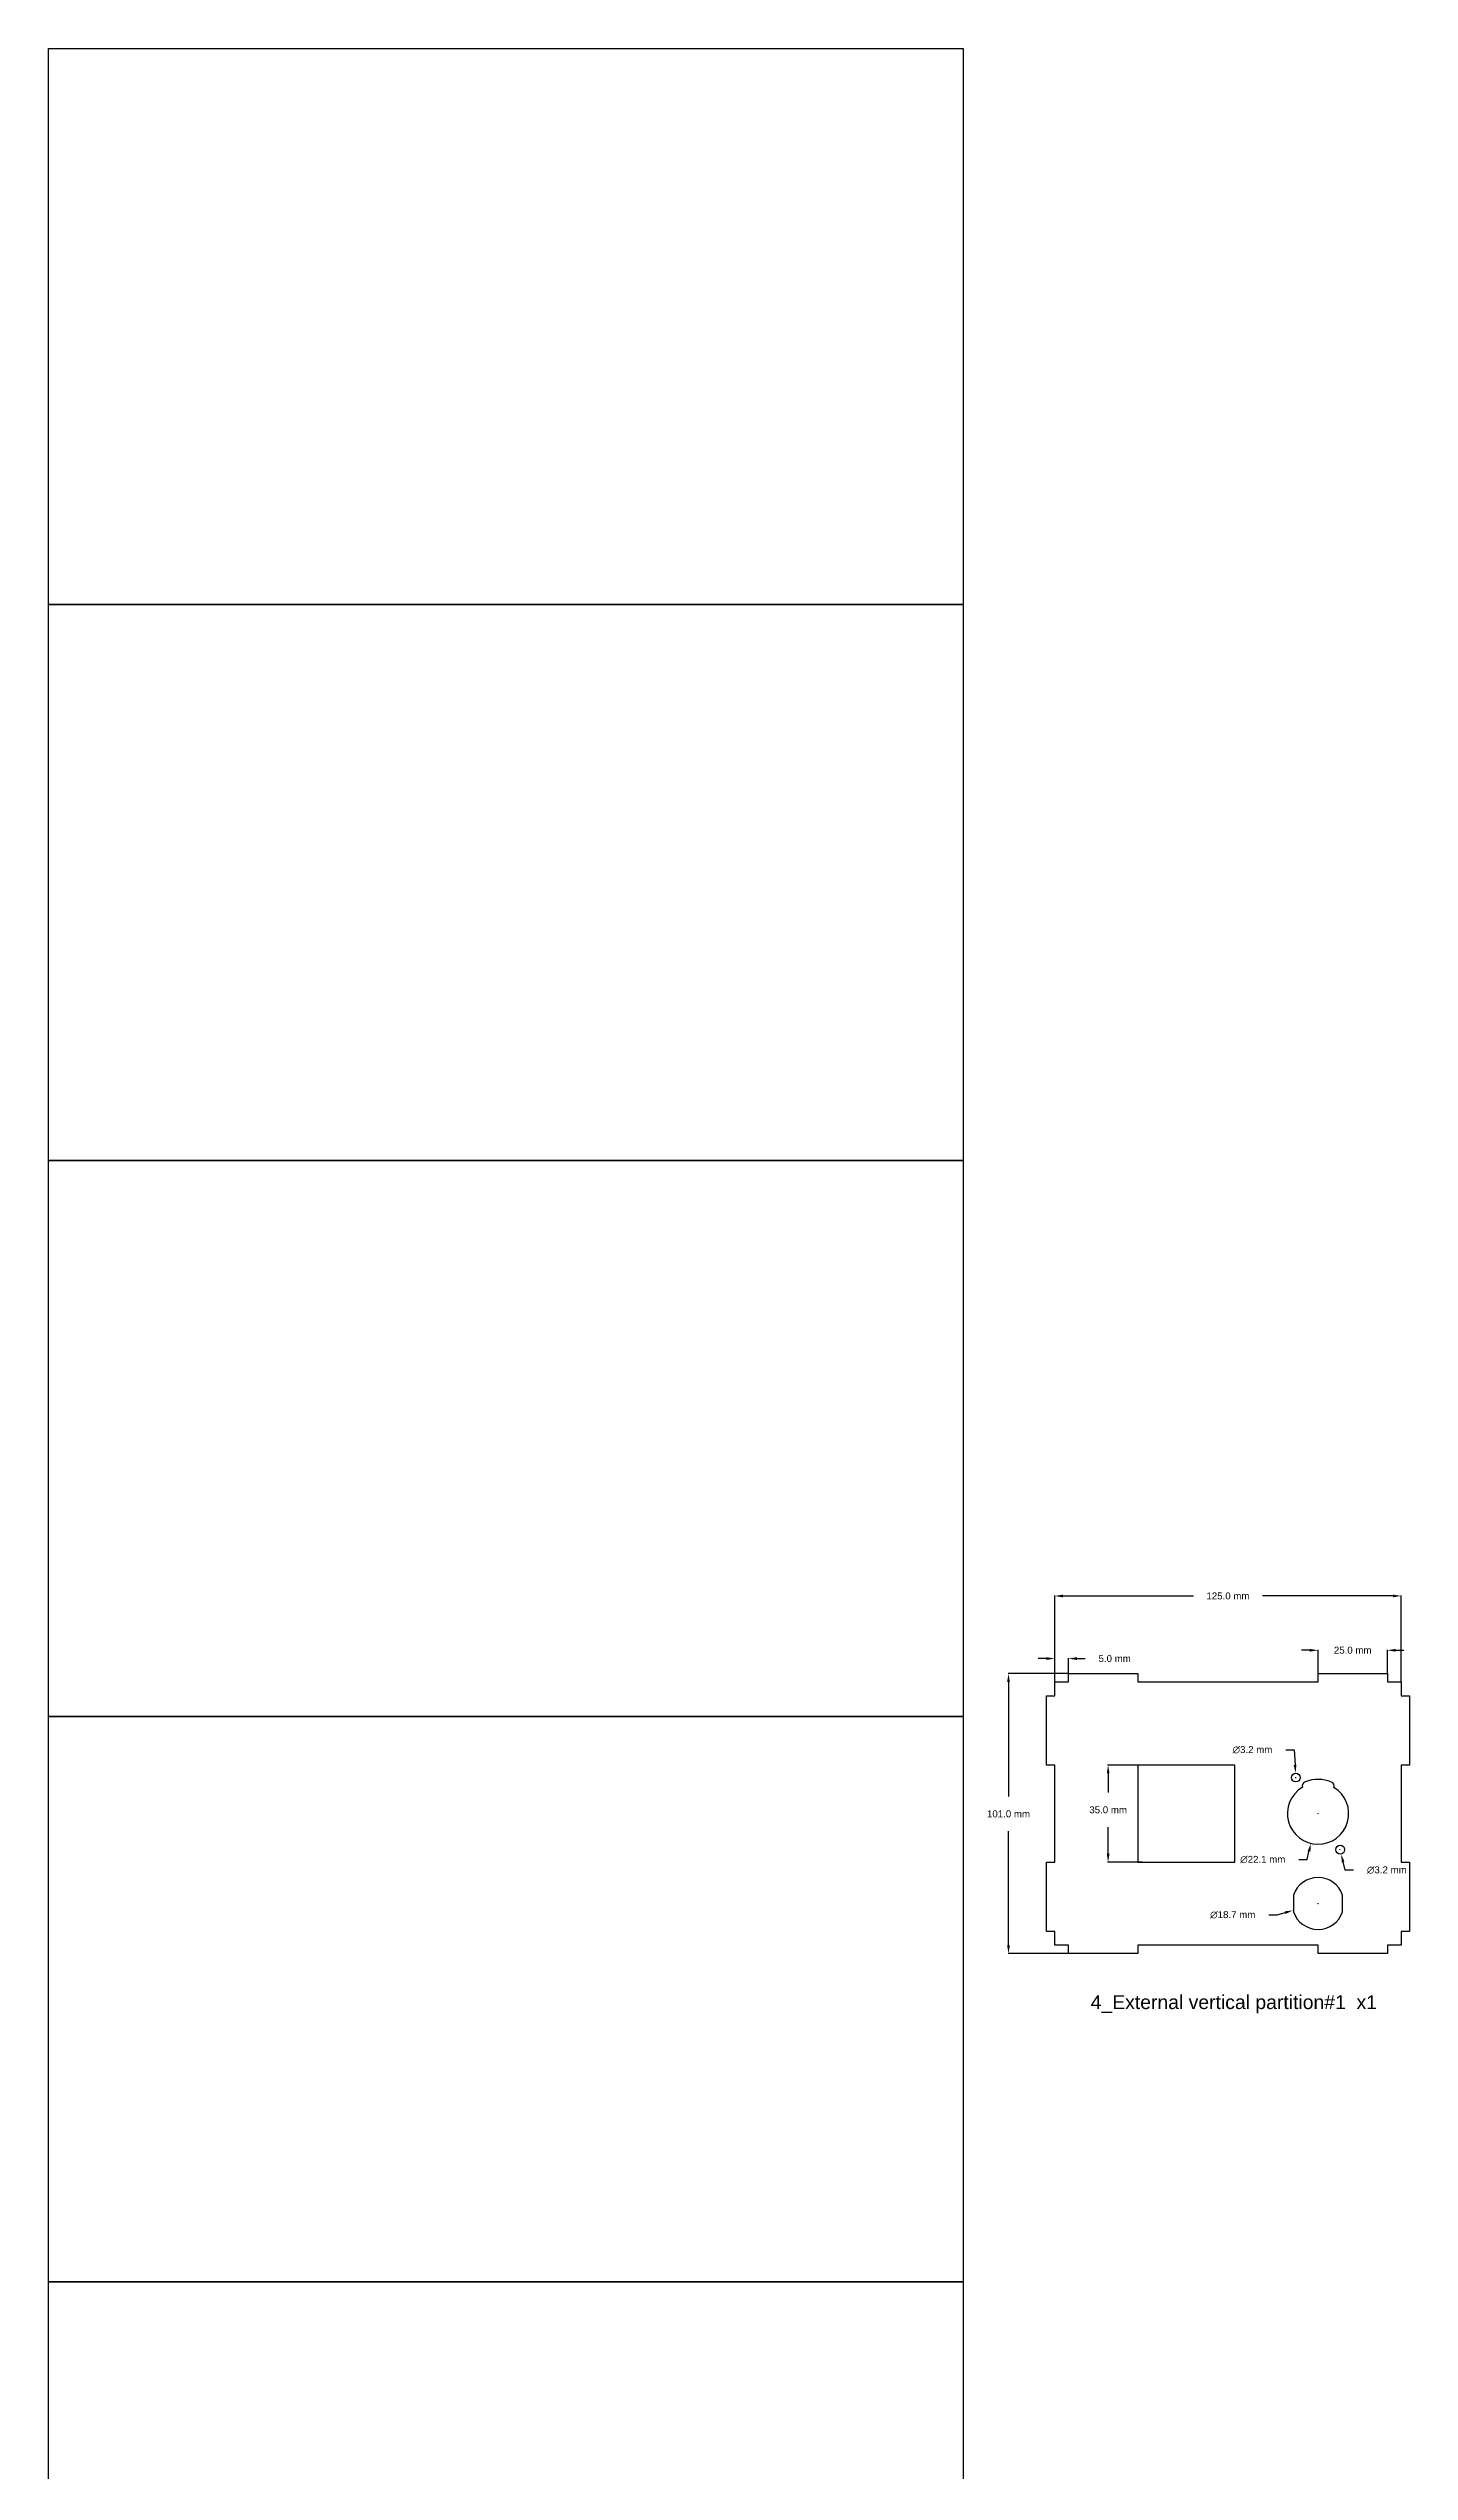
# Model space of a CAD drawing. Header units: millimetres. Extents: x 2079746 to 2081290, y 146816 to 151031.
# Drawn here: x 2079820 to 2080310, y 150157 to 151031 of the extents above; entities that cross this region are included whole.
import ezdxf

# ---------------------------------------------------------------- set-up
doc = ezdxf.new("R2010")
doc.units = ezdxf.units.MM
doc.header["$MEASUREMENT"] = 0
doc.layers.add('2.0_Components + Annotation', color=7, linetype='Continuous')
doc.layers.add('2.1_Components', color=7, linetype='Continuous')
doc.styles.get("Standard").update_dxf_attribs({"font": 'arial.ttf'})
doc.dimstyles.get("Standard").update_dxf_attribs({"dimtxt": 0.18, "dimasz": 0.18, "dimexe": 0.18, "dimexo": 0.0625, "dimgap": 0.09, "dimtad": 0, "dimtih": 1, "dimtoh": 1, "dimdec": 4, "dimzin": 0, "dimdsep": 46, "dimtxsty": 'Standard', "dimcen": 0.09, "dimadec": 0, "dimazin": 0, "dimtfac": 1, "dimtdec": 4, "dimtofl": 0, "dimtmove": 0, "dimatfit": 3, "dimfxl": 0, "dimtolj": 1, "dimtzin": 0, "dimarcsym": 0})
picture_1 = doc.add_image_def('image1.jpg', size_in_pixel=(1247, 758))
picture_2 = doc.add_image_def('image2.jpg', size_in_pixel=(1247, 758))
picture_3 = doc.add_image_def('image3.jpg', size_in_pixel=(1247, 758))
picture_4 = doc.add_image_def('image6.jpg', size_in_pixel=(1013, 626))
picture_5 = doc.add_image_def('image7.jpg', size_in_pixel=(1247, 758))

# ---------------------------------------------------------------- blocks, each defined once
blk = doc.blocks.new('*D9')
at = {"layer": '2.0_Components + Annotation', "color": 0, "lineweight": -2}
for p, q in [((2080182.5, 150441.88), (2080182.5, 150473)), ((2080185.5, 150472.82), (2080232.54, 150472.82)), ((2080304.5, 150472.82), (2080257.46, 150472.82)), ((2080307.5, 150441.88), (2080307.5, 150473))]:
    blk.add_line(p, q, dxfattribs=at)
at = {"layer": '2.0_Components + Annotation', "color": 0}
for points in [[(2080185.5, 150473.32), (2080185.5, 150472.32), (2080182.5, 150472.82)], [(2080304.5, 150473.32), (2080304.5, 150472.32), (2080307.5, 150472.82)]]:
    blk.add_solid(points, dxfattribs=at)
at = {"layer": 'Defpoints', "color": 0}
for p in [(2080182.5, 150472.82), (2080182.5, 150441.82), (2080307.5, 150441.82)]:
    blk.add_point(p, dxfattribs=at)
at = {"layer": '2.0_Components + Annotation', "color": 0, "insert": (2080245, 150472.82), "char_height": 2.5, "attachment_point": 5}
blk.add_mtext('\\A1;125.0 mm', dxfattribs=at)
blk = doc.blocks.new('*D10')
at = {"layer": '2.0_Components + Annotation', "color": 0, "lineweight": -2}
for p, q in [((2080187.44, 150444.82), (2080165.67, 150444.82)), ((2080165.85, 150441.82), (2080165.85, 150400.5)), ((2080165.85, 150346.82), (2080165.85, 150387.94)), ((2080187.44, 150343.82), (2080165.67, 150343.82))]:
    blk.add_line(p, q, dxfattribs=at)
at = {"layer": '2.0_Components + Annotation', "color": 0}
for points in [[(2080165.35, 150441.82), (2080166.35, 150441.82), (2080165.85, 150444.82)], [(2080165.35, 150346.82), (2080166.35, 150346.82), (2080165.85, 150343.82)]]:
    blk.add_solid(points, dxfattribs=at)
at = {"layer": 'Defpoints', "color": 0}
for p in [(2080187.5, 150444.82), (2080165.85, 150343.82), (2080187.5, 150343.82)]:
    blk.add_point(p, dxfattribs=at)
at = {"layer": '2.0_Components + Annotation', "color": 0, "insert": (2080165.85, 150394.22), "char_height": 2.5, "attachment_point": 5}
blk.add_mtext('\\A1;101.0 mm', dxfattribs=at)
blk = doc.blocks.new('*D11')
at = {"layer": '2.0_Components + Annotation', "color": 0, "lineweight": -2}
for p, q in [((2080179.5, 150450.24), (2080176.5, 150450.24)), ((2080182.5, 150441.88), (2080182.5, 150450.42)), ((2080187.5, 150441.88), (2080187.5, 150450.42)), ((2080190.5, 150450.24), (2080193.5, 150450.24))]:
    blk.add_line(p, q, dxfattribs=at)
at = {"layer": '2.0_Components + Annotation', "color": 0}
for points in [[(2080179.5, 150450.74), (2080179.5, 150449.74), (2080182.5, 150450.24)], [(2080190.5, 150450.74), (2080190.5, 150449.74), (2080187.5, 150450.24)]]:
    blk.add_solid(points, dxfattribs=at)
at = {"layer": 'Defpoints', "color": 0}
for p in [(2080187.5, 150450.24), (2080182.5, 150441.82), (2080187.5, 150441.82)]:
    blk.add_point(p, dxfattribs=at)
at = {"layer": '2.0_Components + Annotation', "color": 0, "insert": (2080204.14, 150450.24), "char_height": 2.5, "attachment_point": 5}
blk.add_mtext('\\A1;5.0 mm', dxfattribs=at)
blk = doc.blocks.new('*D12')
at = {"layer": '2.0_Components + Annotation', "color": 0, "lineweight": -2}
for p, q in [((2080274.5, 150453.24), (2080271.5, 150453.24)), ((2080277.5, 150444.88), (2080277.5, 150453.42)), ((2080302.5, 150444.88), (2080302.5, 150453.42)), ((2080305.5, 150453.24), (2080308.5, 150453.24))]:
    blk.add_line(p, q, dxfattribs=at)
at = {"layer": '2.0_Components + Annotation', "color": 0}
for points in [[(2080274.5, 150453.74), (2080274.5, 150452.74), (2080277.5, 150453.24)], [(2080305.5, 150453.74), (2080305.5, 150452.74), (2080302.5, 150453.24)]]:
    blk.add_solid(points, dxfattribs=at)
at = {"layer": 'Defpoints', "color": 0}
for p in [(2080302.5, 150453.24), (2080277.5, 150444.82), (2080302.5, 150444.82)]:
    blk.add_point(p, dxfattribs=at)
at = {"layer": '2.0_Components + Annotation', "color": 0, "insert": (2080290, 150453.24), "char_height": 2.5, "attachment_point": 5}
blk.add_mtext('\\A1;25.0 mm', dxfattribs=at)
blk = doc.blocks.new('*D13')
at = {"layer": '2.0_Components + Annotation', "color": 0, "lineweight": -2}
for p, q in [((2080277.41, 150394.32), (2080277.59, 150394.32)), ((2080277.5, 150394.23), (2080277.5, 150394.41)), ((2080273.53, 150377.74), (2080274.23, 150380.65)), ((2080270.53, 150377.74), (2080273.53, 150377.74))]:
    blk.add_line(p, q, dxfattribs=at)
at = {"layer": '2.0_Components + Annotation', "color": 0}
blk.add_solid([(2080273.74, 150380.77), (2080274.72, 150380.54), (2080274.93, 150383.57)], dxfattribs=at)
at = {"layer": 'Defpoints', "color": 0}
for p in [(2080280.07, 150405.07), (2080274.93, 150383.57)]:
    blk.add_point(p, dxfattribs=at)
at = {"layer": '2.0_Components + Annotation', "color": 0, "insert": (2080257.56, 150377.74), "char_height": 2.5, "attachment_point": 5}
blk.add_mtext('\\A1;∅22.1 mm', dxfattribs=at)
blk = doc.blocks.new('*D14')
at = {"layer": '2.0_Components + Annotation', "color": 0, "lineweight": -2}
for p, q in [((2080214.02, 150411.82), (2080201.61, 150411.82)), ((2080201.79, 150408.82), (2080201.79, 150401.95)), ((2080201.79, 150379.82), (2080201.79, 150389.4)), ((2080214.02, 150376.82), (2080201.61, 150376.82))]:
    blk.add_line(p, q, dxfattribs=at)
at = {"layer": '2.0_Components + Annotation', "color": 0}
for points in [[(2080201.29, 150408.82), (2080202.29, 150408.82), (2080201.79, 150411.82)], [(2080201.29, 150379.82), (2080202.29, 150379.82), (2080201.79, 150376.82)]]:
    blk.add_solid(points, dxfattribs=at)
at = {"layer": 'Defpoints', "color": 0}
for p in [(2080214.09, 150411.82), (2080201.79, 150376.82), (2080214.09, 150376.82)]:
    blk.add_point(p, dxfattribs=at)
at = {"layer": '2.0_Components + Annotation', "color": 0, "insert": (2080201.79, 150395.68), "char_height": 2.5, "attachment_point": 5}
blk.add_mtext('\\A1;35.0 mm', dxfattribs=at)
blk = doc.blocks.new('*D15')
at = {"layer": '2.0_Components + Annotation', "color": 0, "lineweight": -2}
for p, q in [((2080265.84, 150417.34), (2080268.84, 150417.34)), ((2080268.84, 150417.34), (2080269.2, 150411.9)), ((2080269.41, 150407.32), (2080269.59, 150407.32)), ((2080269.5, 150407.23), (2080269.5, 150407.41))]:
    blk.add_line(p, q, dxfattribs=at)
at = {"layer": '2.0_Components + Annotation', "color": 0}
blk.add_solid([(2080269.7, 150411.93), (2080268.7, 150411.86), (2080269.4, 150408.9)], dxfattribs=at)
at = {"layer": 'Defpoints', "color": 0}
for p in [(2080269.4, 150408.9), (2080269.6, 150405.73)]:
    blk.add_point(p, dxfattribs=at)
at = {"layer": '2.0_Components + Annotation', "color": 0, "insert": (2080253.84, 150417.34), "char_height": 2.5, "attachment_point": 5}
blk.add_mtext('\\A1;∅3.2 mm', dxfattribs=at)
blk = doc.blocks.new('*D16')
at = {"layer": '2.0_Components + Annotation', "color": 0, "lineweight": -2}
for p, q in [((2080285.32, 150381.32), (2080285.5, 150381.32)), ((2080285.41, 150381.23), (2080285.41, 150381.41)), ((2080287.31, 150373.97), (2080286.56, 150376.88)), ((2080290.31, 150373.97), (2080287.31, 150373.97))]:
    blk.add_line(p, q, dxfattribs=at)
at = {"layer": '2.0_Components + Annotation', "color": 0}
blk.add_solid([(2080287.04, 150377), (2080286.08, 150376.75), (2080285.81, 150379.78)], dxfattribs=at)
at = {"layer": 'Defpoints', "color": 0}
for p in [(2080285.01, 150382.86), (2080285.81, 150379.78)]:
    blk.add_point(p, dxfattribs=at)
at = {"layer": '2.0_Components + Annotation', "color": 0, "insert": (2080302.31, 150373.97), "char_height": 2.5, "attachment_point": 5}
blk.add_mtext('\\A1;∅3.2 mm', dxfattribs=at)
blk = doc.blocks.new('*D17')
at = {"layer": '2.0_Components + Annotation', "color": 0, "lineweight": -2}
for p, q in [((2080277.41, 150361.91), (2080277.59, 150361.91)), ((2080277.5, 150361.82), (2080277.5, 150362)), ((2080259.71, 150357.8), (2080262.71, 150357.8)), ((2080262.71, 150357.8), (2080265.6, 150358.6))]:
    blk.add_line(p, q, dxfattribs=at)
at = {"layer": '2.0_Components + Annotation', "color": 0}
blk.add_solid([(2080265.47, 150359.08), (2080265.74, 150358.12), (2080268.49, 150359.4)], dxfattribs=at)
at = {"layer": 'Defpoints', "color": 0}
for p in [(2080286.51, 150364.41), (2080268.49, 150359.4)]:
    blk.add_point(p, dxfattribs=at)
at = {"layer": '2.0_Components + Annotation', "color": 0, "insert": (2080246.74, 150357.8), "char_height": 2.5, "attachment_point": 5}
blk.add_mtext('\\A1;∅18.7 mm', dxfattribs=at)

msp = doc.modelspace()

# ---------------------------------------------------------------- linework, layer by layer
at = {"layer": '2.0_Components + Annotation', "color": 0}
msp.add_lwpolyline([(2080212.5, 150376.82), (2080247.5, 150376.82), (2080247.5, 150411.82), (2080212.5, 150411.82)], close=True, dxfattribs=at)
msp.add_lwpolyline([(2080282.31, 150405.69, 0.197953), (2080272.9, 150405.78, 0.411476), (2080271.84, 150403.81, 3.596844), (2080283.25, 150403.76, 0.391324)], format="xyb", close=True, dxfattribs=at)
for centre in [(2080269.5, 150407.32), (2080285.5, 150381.32)]:
    msp.add_circle(centre, 1.59, dxfattribs=at)
at = {"layer": '2.1_Components', "color": 0}
msp.add_lwpolyline([(2080182.5, 150441.82), (2080187.5, 150441.82), (2080187.5, 150444.82), (2080212.5, 150444.82), (2080212.5, 150441.82), (2080277.5, 150441.82), (2080277.5, 150444.82), (2080302.5, 150444.82), (2080302.5, 150441.82), (2080307.5, 150441.82), (2080307.5, 150436.82), (2080310.5, 150436.82), (2080310.5, 150411.82), (2080307.5, 150411.82), (2080307.5, 150376.82), (2080310.5, 150376.82), (2080310.5, 150351.82), (2080307.5, 150351.82), (2080307.5, 150346.82), (2080302.5, 150346.82), (2080302.5, 150343.82), (2080277.5, 150343.82), (2080277.5, 150346.82), (2080212.5, 150346.82), (2080212.5, 150343.82), (2080187.5, 150343.82), (2080187.5, 150346.82), (2080182.5, 150346.82), (2080182.5, 150351.82), (2080179.5, 150351.82), (2080179.5, 150376.82), (2080182.5, 150376.82), (2080182.5, 150411.82), (2080179.5, 150411.82), (2080179.5, 150436.82), (2080182.5, 150436.82)], close=True, dxfattribs=at)
at = {"layer": '2.1_Components'}
msp.add_lwpolyline([(2080268.65, 150364.93), (2080268.65, 150358.89, 0.715636), (2080286.35, 150358.89), (2080286.35, 150364.93, 0.715636)], format="xyb", close=True, dxfattribs=at)

# ---------------------------------------------------------------- texts
at = {"layer": '2.0_Components + Annotation', "color": 0, "insert": (2080195.5, 150328.82), "char_height": 5, "attachment_point": 1}
msp.add_mtext_dynamic_manual_height_columns('{\\C256;4_External vertical partition#1  x1  }', width=109.7056, gutter_width=301.89, heights=[4.98], dxfattribs=at)

# ---------------------------------------------------------------- dimensions: what is measured, and where the dimension line sits
at = {"layer": '2.0_Components + Annotation', "color": 0}
for base, p1, p2, picture, middle in [((2080182.5, 150472.82), (2080307.5, 150441.82), (2080182.5, 150441.82), '*D9', (2080245, 150472.82)), ((2080187.5, 150450.24), (2080182.5, 150441.82), (2080187.5, 150441.82), '*D11', (2080204.14, 150450.24))]:
    dim = msp.add_linear_dim(base=base, p1=p1, p2=p2, dimstyle='Standard', override={"dimtxt": 2.5, "dimasz": 3, "dimgap": 5, "dimdec": 1, "dimpost": ' mm'}, dxfattribs=at)
    dim.commit()
    dim.dimension.update_dxf_attribs({"geometry": picture, "text_midpoint": middle})
dim = msp.add_linear_dim(base=(2080302.5, 150453.24), p1=(2080277.5, 150444.82), p2=(2080302.5, 150444.82), dimstyle='Standard', override={"dimtxt": 2.5, "dimasz": 3, "dimgap": 5, "dimdec": 1, "dimpost": ' mm'}, dxfattribs=at)
dim.commit()
dim.dimension.update_dxf_attribs({"geometry": '*D12', "text_midpoint": (2080290, 150453.24), "dimtype": 160})
for base, p1, p2, picture, middle in [((2080165.85, 150343.82), (2080187.5, 150444.82), (2080187.5, 150343.82), '*D10', (2080165.85, 150394.22)), ((2080201.79, 150376.82), (2080214.09, 150411.82), (2080214.09, 150376.82), '*D14', (2080201.79, 150395.68))]:
    dim = msp.add_linear_dim(base=base, p1=p1, p2=p2, angle=90, dimstyle='Standard', override={"dimtxt": 2.5, "dimasz": 3, "dimgap": 5, "dimdec": 1, "dimpost": ' mm'}, dxfattribs=at)
    dim.commit()
    dim.dimension.update_dxf_attribs({"geometry": picture, "text_midpoint": middle, "dimtype": 160})
dim = msp.add_diameter_dim_2p(p1=(2080269.6, 150405.73), p2=(2080269.4, 150408.9), dimstyle='Standard', override={"dimtxt": 2.5, "dimasz": 3, "dimgap": 5, "dimdec": 1, "dimpost": ' mm'}, dxfattribs=at)
dim.commit()
dim.dimension.update_dxf_attribs({"geometry": '*D15', "text_midpoint": (2080253.84, 150417.34), "dimtype": 163})
for p1, p2, picture, middle in [((2080280.07, 150405.07), (2080274.93, 150383.57), '*D13', (2080257.56, 150377.74)), ((2080285.01, 150382.86), (2080285.81, 150379.78), '*D16', (2080302.31, 150373.97)), ((2080286.51, 150364.41), (2080268.49, 150359.4), '*D17', (2080246.74, 150357.8))]:
    dim = msp.add_diameter_dim_2p(p1=p1, p2=p2, dimstyle='Standard', override={"dimtxt": 2.5, "dimasz": 3, "dimgap": 5, "dimdec": 1, "dimpost": ' mm'}, dxfattribs=at)
    dim.commit()
    dim.dimension.update_dxf_attribs({"geometry": picture, "text_midpoint": middle})

# ---------------------------------------------------------------- pictures from other files: only their frames are drawn
at = {"layer": '2.1_Components'}
image = msp.add_image(picture_1, insert=(2079819.56, 150830.44), size_in_units=(329.94, 200.55), dxfattribs=at)
image.dxf.flags = 7
image = msp.add_image(picture_5, insert=(2079819.56, 150629.89), size_in_units=(329.94, 200.55), dxfattribs=at)
image.dxf.flags = 7
image = msp.add_image(picture_2, insert=(2079819.56, 150429.33), size_in_units=(329.94, 200.55), dxfattribs=at)
image.dxf.flags = 7
image = msp.add_image(picture_4, insert=(2079819.56, 150225.45), size_in_units=(329.94, 203.89), dxfattribs=at)
image.dxf.flags = 7
image = msp.add_image(picture_3, insert=(2079819.56, 150024.89), size_in_units=(329.94, 200.55), dxfattribs=at)
image.dxf.flags = 7

doc.saveas('drawing.dxf')
